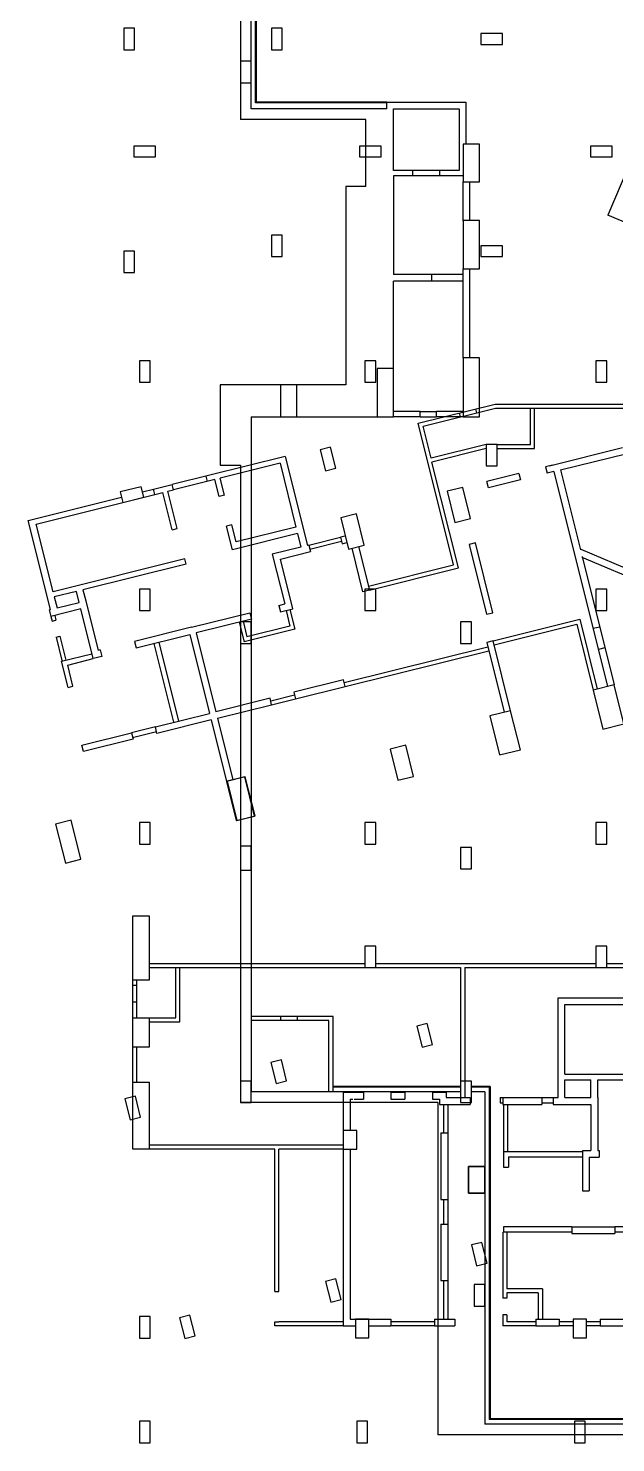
# Model space of a CAD drawing. Header units: metres. Extents: x -681087 to 1033303, y 74272 to 2630761.
# Drawn here: x -6011 to 15859, y 2304716 to 2357404 of the extents above; entities that cross this region are included whole.
import ezdxf

# ---------------------------------------------------------------- set-up
doc = ezdxf.new("R2010")
doc.units = ezdxf.units.M
for name, color, linetype in [('SKELETON_CLEAN', 7, 'Continuous'), ('SKELETON_ISOLATED', 1, 'Continuous'), ('SKELETON_ORIGINAL', 8, 'Continuous')]:
    doc.layers.add(name, color=color, linetype=linetype)

msp = doc.modelspace()

# ---------------------------------------------------------------- linework, layer by layer
at = {"layer": 'SKELETON_CLEAN'}
for p, q in [((1884, 2392638), (1884, 2354008)), ((2284, 2354408), (2284, 2393038)), ((2469, 2354643), (2469, 2390138)), ((-2059, 2357404), (-2459, 2357404)), ((-2459, 2357404), (-2459, 2356604)), ((-2059, 2356604), (-2059, 2357404)), ((3441, 2357404), (3041, 2357404)), ((3041, 2357404), (3041, 2356604)), ((3441, 2356604), (3441, 2357404)), ((11641, 2357204), (10841, 2357204)), ((10841, 2357204), (10841, 2356804)), ((10841, 2356804), (11641, 2356804)), ((11641, 2356804), (11641, 2357204)), ((-2459, 2356604), (-2059, 2356604)), ((3041, 2356604), (3441, 2356604)), ((2284, 2356178), (1884, 2356178)), ((1884, 2356178), (1884, 2355378)), ((2284, 2355378), (2284, 2356178)), ((1884, 2355378), (2284, 2355378)), ((7333, 2354658), (10283, 2354658)), ((7333, 2354408), (7333, 2354658)), ((10283, 2354658), (10283, 2353088)), ((7333, 2354408), (2284, 2354408)), ((7333, 2354643), (2469, 2354643)), ((7583, 2354408), (10033, 2354408)), ((7583, 2352108), (7583, 2354408)), ((10033, 2354408), (10033, 2352108)), ((17258, 2354443), (15562, 2350448)), ((6558, 2354008), (1884, 2354008)), ((6558, 2351508), (6558, 2354008)), ((10783, 2353088), (10183, 2353088)), ((10183, 2353088), (10183, 2351688)), ((10783, 2351688), (10783, 2353088)), ((-1277, 2353016), (-2077, 2353016)), ((-2077, 2353016), (-2077, 2352616)), ((-2077, 2352616), (-1277, 2352616)), ((-1277, 2352616), (-1277, 2353016)), ((7123, 2353016), (6323, 2353016)), ((6323, 2353016), (6323, 2352616)), ((6323, 2352616), (7123, 2352616)), ((7123, 2352616), (7123, 2353016)), ((15723, 2353016), (14923, 2353016)), ((14923, 2353016), (14923, 2352616)), ((14923, 2352616), (15723, 2352616)), ((15723, 2352616), (15723, 2353016)), ((9308, 2352108), (7583, 2352108)), ((10033, 2352108), (9308, 2352108)), ((9308, 2351908), (9308, 2352108)), ((5808, 2351508), (5808, 2344128)), ((6558, 2351508), (5808, 2351508)), ((9308, 2351908), (7583, 2351908)), ((7583, 2351908), (7583, 2348238)), ((10183, 2351908), (9308, 2351908)), ((10183, 2351688), (10783, 2351688)), ((10183, 2350228), (10183, 2351688)), ((19331, 2348848), (15562, 2350448)), ((10783, 2350248), (10183, 2350248)), ((10183, 2350248), (10183, 2348448)), ((10783, 2348448), (10783, 2350248)), ((3441, 2349704), (3041, 2349704)), ((3041, 2349704), (3041, 2348904)), ((3441, 2348904), (3441, 2349704)), ((-2059, 2349104), (-2459, 2349104)), ((-2459, 2349104), (-2459, 2348304)), ((-2059, 2348304), (-2059, 2349104)), ((3041, 2348904), (3441, 2348904)), ((11641, 2349304), (10841, 2349304)), ((10841, 2349304), (10841, 2348904)), ((10841, 2348904), (11641, 2348904)), ((11641, 2348904), (11641, 2349304)), ((10183, 2348448), (10783, 2348448)), ((10183, 2345128), (10183, 2348448)), ((-2459, 2348304), (-2059, 2348304)), ((10183, 2348238), (7583, 2348238)), ((10183, 2347988), (7583, 2347988)), ((7583, 2343128), (7583, 2347988)), ((-1477, 2345016), (-1877, 2345016)), ((-1877, 2345016), (-1877, 2344216)), ((-1477, 2344216), (-1477, 2345016)), ((6923, 2345016), (6523, 2345016)), ((6523, 2345016), (6523, 2344216)), ((6923, 2344216), (6923, 2345016)), ((7583, 2344728), (6983, 2344728)), ((6983, 2344728), (6983, 2342928)), ((7583, 2342928), (7583, 2344728)), ((10783, 2345128), (10183, 2345128)), ((10183, 2345128), (10183, 2342928)), ((10783, 2342928), (10783, 2345128)), ((15523, 2345016), (15123, 2345016)), ((15123, 2345016), (15123, 2344216)), ((15523, 2344216), (15523, 2345016)), ((-1877, 2344216), (-1477, 2344216)), ((5808, 2344128), (1134, 2344128)), ((1134, 2344128), (1134, 2341128)), ((3983, 2344128), (3383, 2344128)), ((3383, 2344128), (3383, 2342928)), ((3983, 2342928), (3983, 2344128)), ((6523, 2344216), (6923, 2344216)), ((15123, 2344216), (15523, 2344216)), ((8573, 2343128), (7583, 2343128)), ((8504, 2342691), (11366, 2343404)), ((8573, 2342928), (8573, 2343128)), ((8573, 2343128), (9193, 2343128)), ((8686, 2342582), (11385, 2343254)), ((9193, 2342928), (9193, 2343128)), ((10183, 2343128), (9193, 2343128)), ((11366, 2343404), (16803, 2343404)), ((11385, 2343254), (16847, 2343254)), ((12691, 2341904), (12691, 2343254)), ((12841, 2341754), (12841, 2343254)), ((2284, 2342928), (6983, 2342928)), ((2284, 2342928), (2284, 2317788)), ((3383, 2342928), (3983, 2342928)), ((6983, 2342928), (7583, 2342928)), ((8573, 2342928), (7583, 2342928)), ((9821, 2337412), (8504, 2342691)), ((8573, 2342928), (9193, 2342928)), ((8983, 2341391), (8686, 2342582)), ((10183, 2342928), (9193, 2342928)), ((10183, 2342928), (10783, 2342928)), ((5244, 2341795), (4856, 2341699)), ((4856, 2341699), (5050, 2340922)), ((5438, 2341019), (5244, 2341795)), ((11041, 2341904), (8983, 2341391)), ((11041, 2341750), (9019, 2341246)), ((11441, 2341904), (11041, 2341904)), ((11041, 2341904), (11041, 2341104)), ((11441, 2341104), (11441, 2341904)), ((11441, 2341904), (12691, 2341904)), ((11441, 2341754), (12841, 2341754)), ((13393, 2341106), (16116, 2341785)), ((13803, 2340951), (16286, 2341570)), ((3556, 2341457), (-655, 2340407)), ((3362, 2341202), (1130, 2340646)), ((1134, 2341128), (1884, 2341128)), ((1884, 2341128), (1884, 2317388)), ((3362, 2341202), (3954, 2338825)), ((3556, 2341457), (4383, 2338139)), ((5050, 2340922), (5438, 2341019)), ((10002, 2337303), (9019, 2341246)), ((11041, 2341104), (11441, 2341104)), ((13500, 2341133), (13243, 2341069)), ((13243, 2341069), (13303, 2340826)), ((936, 2340598), (-607, 2340213)), ((1094, 2339962), (936, 2340598)), ((1289, 2340010), (1130, 2340646)), ((12253, 2340822), (11059, 2340525)), ((11120, 2340282), (11059, 2340525)), ((12313, 2340580), (11120, 2340282)), ((12253, 2340822), (12313, 2340580)), ((13560, 2340890), (13303, 2340826)), ((13560, 2340890), (15556, 2332885)), ((13803, 2340951), (14545, 2337974)), ((-6011, 2339072), (-2538, 2339938)), ((-5720, 2338938), (-1296, 2340041)), ((-1810, 2340325), (-2586, 2340132)), ((-2586, 2340132), (-2489, 2339744)), ((-2489, 2339744), (-1713, 2339937)), ((-1713, 2339937), (-1810, 2340325)), ((-1761, 2340131), (-1344, 2340235)), ((-1344, 2340235), (-655, 2340407)), ((-1296, 2340041), (-1344, 2340235)), ((-1296, 2340041), (-1005, 2340114)), ((-659, 2338726), (-1005, 2340114)), ((-811, 2340162), (-607, 2340213)), ((-465, 2338775), (-811, 2340162)), ((-607, 2340213), (-655, 2340407)), ((1289, 2340010), (1094, 2339962)), ((10167, 2340302), (9585, 2340157)), ((9585, 2340157), (9875, 2338992)), ((10457, 2339138), (10167, 2340302)), ((-5184, 2335753), (-6011, 2339072)), ((-5091, 2336415), (-5720, 2338938)), ((1564, 2338904), (1370, 2338856)), ((1589, 2337978), (1370, 2338856)), ((1723, 2338269), (1564, 2338904)), ((6203, 2339314), (5621, 2339169)), ((5621, 2339169), (5911, 2338004)), ((6493, 2338149), (6203, 2339314)), ((9875, 2338992), (10457, 2339138)), ((-659, 2338726), (-465, 2338775)), ((4015, 2338583), (1589, 2337978)), ((3954, 2338825), (1723, 2338269)), ((4015, 2338583), (4141, 2338078)), ((4432, 2338151), (5616, 2338446)), ((5790, 2338489), (5616, 2338446)), ((5616, 2338446), (5676, 2338203)), ((4141, 2338078), (3073, 2337812)), ((3073, 2337812), (3536, 2335959)), ((3376, 2337630), (4492, 2337908)), ((4432, 2338151), (4383, 2338139)), ((4432, 2338151), (4492, 2337908)), ((5676, 2338203), (5851, 2338247)), ((5911, 2338004), (6493, 2338149)), ((6446, 2336416), (6042, 2338037)), ((6285, 2338097), (6689, 2336477)), ((10641, 2338235), (10398, 2338175)), ((10398, 2338175), (11047, 2335574)), ((11289, 2335635), (10641, 2338235)), ((14555, 2337997), (21097, 2335220)), ((-182, 2337639), (-5091, 2336415)), ((-133, 2337445), (-3975, 2336487)), ((-133, 2337445), (-182, 2337639)), ((3839, 2335777), (3376, 2337630)), ((6653, 2336622), (9821, 2337412)), ((6689, 2336477), (10002, 2337303)), ((14596, 2337708), (20925, 2335022)), ((14606, 2337731), (15799, 2332946)), ((-4218, 2336427), (-5043, 2336221)), ((-5043, 2336221), (-4941, 2335814)), ((-4116, 2336019), (-4218, 2336427)), ((-3975, 2336487), (-3874, 2336080)), ((-1477, 2336516), (-1877, 2336516)), ((-1877, 2336516), (-1877, 2335716)), ((-1477, 2335716), (-1477, 2336516)), ((6689, 2336477), (6446, 2336416)), ((6923, 2336516), (6523, 2336516)), ((6523, 2336516), (6523, 2335716)), ((6923, 2335716), (6923, 2336516)), ((15523, 2336516), (15123, 2336516)), ((15123, 2336516), (15123, 2335716)), ((15523, 2335716), (15523, 2336516)), ((-5232, 2335741), (-5184, 2335753)), ((-5232, 2335741), (-5172, 2335499)), ((-4056, 2335777), (-5172, 2335499)), ((-4941, 2335814), (-4116, 2336019)), ((-3594, 2333923), (-4056, 2335777)), ((-3874, 2336080), (-3412, 2334227)), ((-1877, 2335716), (-1477, 2335716)), ((3322, 2335905), (3536, 2335959)), ((3322, 2335905), (3383, 2335663)), ((3383, 2335663), (3839, 2335777)), ((3586, 2335714), (3731, 2335132)), ((3732, 2335750), (3913, 2335022)), ((6523, 2335716), (6923, 2335716)), ((15123, 2335716), (15523, 2335716)), ((-5172, 2335499), (-5128, 2335324)), ((-5128, 2335324), (-4983, 2335360)), ((-5026, 2335535), (-4983, 2335360)), ((62, 2335093), (2235, 2335635)), ((2296, 2335392), (244, 2334880)), ((1840, 2335278), (2021, 2334551)), ((2284, 2335288), (1884, 2335288)), ((1884, 2335288), (1884, 2334488)), ((1985, 2335315), (2130, 2334732)), ((2235, 2335635), (2296, 2335392)), ((2284, 2334488), (2284, 2335288)), ((10484, 2335288), (10084, 2335288)), ((10084, 2335288), (10084, 2334488)), ((10484, 2334488), (10484, 2335288)), ((11047, 2335574), (11289, 2335635)), ((11298, 2334586), (14520, 2335389)), ((11334, 2334440), (14410, 2335207)), ((14410, 2335207), (15022, 2332752)), ((14520, 2335389), (15168, 2332789)), ((-4978, 2334722), (-4833, 2334759)), ((-4978, 2334722), (-4761, 2333849)), ((-4833, 2334759), (-4610, 2333866)), ((62, 2335093), (-2053, 2334565)), ((-1993, 2334323), (1, 2334820)), ((1, 2334820), (733, 2331885)), ((244, 2334880), (975, 2331945)), ((3913, 2335022), (2021, 2334551)), ((3731, 2335132), (2130, 2334732)), ((-4775, 2333825), (-3640, 2334108)), ((-3334, 2334246), (-3412, 2334227)), ((-3334, 2334246), (-3274, 2334003)), ((-2053, 2334565), (-1993, 2334323)), ((1884, 2334488), (2284, 2334488)), ((5785, 2332887), (11132, 2334220)), ((10084, 2334488), (10484, 2334488)), ((11298, 2334586), (11056, 2334525)), ((11056, 2334525), (11704, 2331925)), ((11947, 2331985), (11298, 2334586)), ((-4532, 2332850), (-4775, 2333825)), ((-4545, 2333686), (-3594, 2333923)), ((-4348, 2332896), (-4545, 2333686)), ((-3274, 2334003), (-3594, 2333923)), ((5725, 2333129), (3881, 2332670)), ((5785, 2332887), (5725, 2333129)), ((-4532, 2332850), (-4348, 2332896)), ((3881, 2332670), (3942, 2332427)), ((3942, 2332427), (5785, 2332887)), ((15799, 2332946), (15022, 2332752)), ((15022, 2332752), (15385, 2331297)), ((16161, 2331490), (15799, 2332946)), ((2989, 2332447), (975, 2331945)), ((1036, 2331703), (3049, 2332205)), ((3049, 2332205), (2989, 2332447)), ((3049, 2332205), (3942, 2332427)), ((-1281, 2331383), (733, 2331885)), ((793, 2331642), (-1220, 2331140)), ((793, 2331642), (1365, 2329347)), ((1036, 2331703), (1608, 2329408)), ((11947, 2331985), (11170, 2331792)), ((11170, 2331792), (11533, 2330337)), ((12309, 2330530), (11947, 2331985)), ((15385, 2331297), (16161, 2331490)), ((-4017, 2330700), (-2173, 2331160)), ((-1281, 2331383), (-2173, 2331160)), ((-2173, 2331160), (-2113, 2330918)), ((-1220, 2331140), (-1281, 2331383)), ((-3956, 2330458), (-4017, 2330700)), ((-2113, 2330918), (-3956, 2330458)), ((8041, 2330703), (7459, 2330557)), ((7459, 2330557), (7749, 2329393)), ((8331, 2329538), (8041, 2330703)), ((11533, 2330337), (12309, 2330530)), ((2057, 2329520), (1378, 2329350)), ((2408, 2328061), (2045, 2329517)), ((2432, 2328067), (2069, 2329523)), ((7749, 2329393), (8331, 2329538)), ((1378, 2329350), (1740, 2327895)), ((-4413, 2327907), (-4995, 2327762)), ((-4050, 2326451), (-4413, 2327907)), ((-1477, 2327816), (-1877, 2327816)), ((-1877, 2327816), (-1877, 2327016)), ((-1477, 2327016), (-1477, 2327816)), ((1728, 2327892), (2408, 2328061)), ((1753, 2327898), (2432, 2328067)), ((6923, 2327816), (6523, 2327816)), ((6523, 2327816), (6523, 2327016)), ((6923, 2327016), (6923, 2327816)), ((15523, 2327816), (15123, 2327816)), ((15123, 2327816), (15123, 2327016)), ((15523, 2327016), (15523, 2327816)), ((-4995, 2327762), (-4632, 2326306)), ((-1877, 2327016), (-1477, 2327016)), ((2284, 2326938), (1884, 2326938)), ((1884, 2326938), (1884, 2326038)), ((2284, 2326038), (2284, 2326938)), ((6523, 2327016), (6923, 2327016)), ((10484, 2326888), (10084, 2326888)), ((10084, 2326888), (10084, 2326088)), ((10484, 2326088), (10484, 2326888)), ((15123, 2327016), (15523, 2327016)), ((-4632, 2326306), (-4050, 2326451)), ((1884, 2326038), (2284, 2326038)), ((10084, 2326088), (10484, 2326088)), ((-2117, 2321944), (-2117, 2324344)), ((-2117, 2324344), (-1517, 2324344)), ((-1517, 2324344), (-1517, 2321944)), ((6923, 2323216), (6523, 2323216)), ((6523, 2323216), (6523, 2322416)), ((6923, 2322416), (6923, 2323216)), ((15523, 2323216), (15123, 2323216)), ((15123, 2323216), (15123, 2322416)), ((15523, 2322416), (15523, 2323216)), ((-1517, 2322416), (6523, 2322416)), ((-517, 2320549), (-517, 2322416)), ((-367, 2320399), (-367, 2322416)), ((6523, 2322416), (6923, 2322416)), ((6923, 2322416), (10086, 2322416)), ((10236, 2322416), (15123, 2322416)), ((10236, 2322416), (10236, 2317571)), ((15123, 2322416), (15523, 2322416)), ((15519, 2322416), (17273, 2322416)), ((-2117, 2320549), (-2117, 2321944)), ((-1517, 2321944), (-2117, 2321944)), ((13718, 2321289), (18528, 2321289)), ((13718, 2317569), (13718, 2321289)), ((13968, 2321039), (18528, 2321039)), ((13968, 2318439), (13968, 2321039)), ((-2117, 2319449), (-2117, 2320549)), ((-2117, 2320549), (-1517, 2320549)), ((-1517, 2320549), (-517, 2320549)), ((-1517, 2320549), (-1517, 2319449)), ((5334, 2320588), (2284, 2320588)), ((5184, 2320438), (2284, 2320438)), ((5184, 2317788), (5184, 2320438)), ((5334, 2317788), (5334, 2320588)), ((-1517, 2320399), (-367, 2320399)), ((8844, 2320329), (8456, 2320232)), ((8456, 2320232), (8650, 2319456)), ((9038, 2319553), (8844, 2320329)), ((-2117, 2318149), (-2117, 2319449)), ((-1517, 2319449), (-2117, 2319449)), ((8650, 2319456), (9038, 2319553)), ((3411, 2318974), (3023, 2318877)), ((3023, 2318877), (3216, 2318101)), ((3604, 2318198), (3411, 2318974)), ((13968, 2318439), (19028, 2318439)), ((-2117, 2315649), (-2117, 2318149)), ((-2117, 2318149), (-1517, 2318149)), ((-1517, 2318149), (-1517, 2315649)), ((2284, 2318188), (1884, 2318188)), ((1884, 2318188), (1884, 2317388)), ((2284, 2317388), (2284, 2318188)), ((10084, 2317788), (2284, 2317788)), ((3216, 2318101), (3604, 2318198)), ((10484, 2318188), (10084, 2318188)), ((10484, 2317388), (10484, 2318188)), ((11168, 2317973), (10484, 2317973)), ((11168, 2317973), (11168, 2305593)), ((13968, 2317569), (13968, 2318239)), ((13968, 2318239), (14938, 2318239)), ((14938, 2317569), (14938, 2318239)), ((15188, 2317569), (15188, 2318239)), ((15188, 2318239), (19028, 2318239)), ((-2023, 2317619), (-2411, 2317522)), ((-2411, 2317522), (-2217, 2316746)), ((-1829, 2316843), (-2023, 2317619)), ((1884, 2317388), (2284, 2317388)), ((9233, 2317388), (1884, 2317388)), ((5718, 2317769), (6078, 2317769)), ((5718, 2317769), (5718, 2309074)), ((5968, 2317519), (6078, 2317519)), ((5968, 2317519), (5968, 2316349)), ((6018, 2317769), (6468, 2317769)), ((6118, 2317519), (6468, 2317519)), ((6468, 2317769), (6468, 2317519)), ((7488, 2317769), (7488, 2317519)), ((7488, 2317769), (8013, 2317769)), ((7488, 2317519), (8013, 2317519)), ((8013, 2317769), (8013, 2317519)), ((9033, 2317769), (9033, 2317519)), ((9033, 2317769), (9548, 2317769)), ((9033, 2317519), (9298, 2317519)), ((9233, 2317388), (9233, 2305008)), ((9298, 2317519), (9298, 2317319)), ((9298, 2317319), (10438, 2317319)), ((9548, 2317769), (9548, 2317569)), ((9548, 2317569), (10438, 2317569)), ((9603, 2317319), (9603, 2316254)), ((10084, 2317388), (10484, 2317388)), ((10438, 2317569), (10438, 2317319)), ((11558, 2317569), (11658, 2317569)), ((11558, 2317569), (11558, 2317379)), ((11558, 2317379), (11658, 2317379)), ((11658, 2317569), (11658, 2317319)), ((11658, 2317569), (13108, 2317569)), ((11658, 2317319), (13108, 2317319)), ((11678, 2317314), (11678, 2315559)), ((13108, 2317569), (13108, 2317319)), ((13108, 2317569), (13528, 2317569)), ((13528, 2317569), (13528, 2317319)), ((13528, 2317569), (13718, 2317569)), ((13528, 2317319), (14938, 2317319)), ((13968, 2317569), (14938, 2317569)), ((14938, 2317319), (14938, 2315604)), ((15188, 2317569), (15188, 2315604)), ((-2217, 2316746), (-1829, 2316843)), ((6218, 2316349), (5718, 2316349)), ((5718, 2316349), (5718, 2315649)), ((6218, 2315649), (6218, 2316349)), ((9353, 2316254), (9353, 2313774)), ((9353, 2316254), (9603, 2316254)), ((9603, 2316254), (9603, 2313774)), ((10983, 2315948), (10983, 2305408)), ((-1517, 2315649), (-2117, 2315649)), ((3168, 2315649), (-1517, 2315649)), ((3168, 2310344), (3168, 2315649)), ((5718, 2315649), (3318, 2315649)), ((3318, 2310344), (3318, 2315649)), ((5718, 2315649), (6218, 2315649)), ((5968, 2315649), (5968, 2309324)), ((11678, 2315559), (14623, 2315559)), ((11678, 2315559), (11678, 2314974)), ((11868, 2315369), (11868, 2314974)), ((11868, 2315369), (14623, 2315369)), ((14623, 2315604), (14623, 2314104)), ((14623, 2315604), (14938, 2315604)), ((14873, 2315354), (14873, 2314104)), ((14873, 2315354), (15238, 2315354)), ((15188, 2315604), (15238, 2315604)), ((15238, 2315604), (15238, 2315354)), ((10983, 2315008), (10383, 2315008)), ((10383, 2315008), (10383, 2314008)), ((10983, 2314008), (10983, 2315008)), ((11678, 2314974), (11868, 2314974)), ((14623, 2314104), (14873, 2314104)), ((9353, 2313774), (9603, 2313774)), ((9603, 2313774), (9603, 2312854)), ((10383, 2314008), (10983, 2314008)), ((9353, 2312854), (9603, 2312854)), ((9353, 2312854), (9353, 2310754)), ((9603, 2312854), (9603, 2310754)), ((11658, 2312564), (11658, 2310104)), ((14228, 2312754), (11678, 2312754)), ((11678, 2312754), (11678, 2312564)), ((14228, 2312564), (11678, 2312564)), ((11808, 2312564), (11808, 2310444)), ((14228, 2312754), (15828, 2312754)), ((14228, 2312754), (14228, 2312504)), ((14228, 2312504), (15828, 2312504)), ((15828, 2312754), (15828, 2312504)), ((16848, 2312754), (15828, 2312754)), ((17038, 2312564), (15828, 2312564)), ((10877, 2312178), (10488, 2312082)), ((10488, 2312082), (10682, 2311305)), ((11070, 2311402), (10877, 2312178)), ((10682, 2311305), (11070, 2311402)), ((5443, 2310824), (5055, 2310727)), ((5055, 2310727), (5248, 2309951)), ((5636, 2310047), (5443, 2310824)), ((9353, 2310754), (9603, 2310754)), ((9603, 2310754), (9603, 2309324)), ((10984, 2310608), (10584, 2310608)), ((10584, 2310608), (10584, 2309808)), ((10984, 2309808), (10984, 2310608)), ((13128, 2310444), (11808, 2310444)), ((13128, 2310444), (13128, 2309324)), ((3168, 2310344), (3318, 2310344)), ((5248, 2309951), (5636, 2310047)), ((11808, 2310104), (11658, 2310104)), ((12978, 2310294), (11808, 2310294)), ((11808, 2310294), (11808, 2310104)), ((12978, 2310294), (12978, 2309324)), ((-1477, 2309416), (-1877, 2309416)), ((-1877, 2309416), (-1877, 2308616)), ((-1477, 2308616), (-1477, 2309416)), ((9, 2309469), (-379, 2309372)), ((-379, 2309372), (-185, 2308596)), ((203, 2308693), (9, 2309469)), ((10584, 2309808), (10984, 2309808)), ((11808, 2309484), (11658, 2309484)), ((11658, 2309484), (11658, 2309074)), ((11808, 2309484), (11808, 2309224)), ((3168, 2309074), (3168, 2309224)), ((3168, 2309224), (3318, 2309224)), ((5718, 2309074), (3168, 2309074)), ((5718, 2309224), (3318, 2309224)), ((5718, 2309074), (6173, 2309074)), ((5968, 2309324), (7488, 2309324)), ((6673, 2309324), (6173, 2309324)), ((6173, 2309324), (6173, 2308624)), ((6673, 2308624), (6673, 2309324)), ((6673, 2309074), (7488, 2309074)), ((7488, 2309324), (7488, 2309074)), ((9108, 2309074), (7488, 2309074)), ((9108, 2309324), (9108, 2309074)), ((9108, 2309324), (9868, 2309324)), ((9108, 2309074), (9868, 2309074)), ((9868, 2309324), (9868, 2309074)), ((12888, 2309074), (11658, 2309074)), ((12888, 2309224), (11808, 2309224)), ((12888, 2309324), (12888, 2309074)), ((12888, 2309324), (13758, 2309324)), ((12888, 2309074), (13758, 2309074)), ((13758, 2309324), (13758, 2309074)), ((14273, 2309074), (13758, 2309074)), ((14773, 2309324), (14273, 2309324)), ((14273, 2309324), (14273, 2308624)), ((14773, 2308624), (14773, 2309324)), ((15278, 2309074), (14773, 2309074)), ((15278, 2309324), (15278, 2309074)), ((15278, 2309324), (16428, 2309324)), ((15278, 2309074), (16428, 2309074)), ((-1877, 2308616), (-1477, 2308616)), ((-185, 2308596), (203, 2308693)), ((6173, 2308624), (6673, 2308624)), ((14273, 2308624), (14773, 2308624)), ((-1477, 2305516), (-1877, 2305516)), ((-1877, 2305516), (-1877, 2304716)), ((-1477, 2304716), (-1477, 2305516)), ((6623, 2305516), (6223, 2305516)), ((6223, 2305516), (6223, 2304716)), ((6623, 2304716), (6623, 2305516)), ((18784, 2305408), (10983, 2305408)), ((18784, 2305593), (11168, 2305593)), ((14723, 2305516), (14323, 2305516)), ((14323, 2305516), (14323, 2304716)), ((14723, 2304716), (14723, 2305516)), ((-1877, 2304716), (-1477, 2304716)), ((6223, 2304716), (6623, 2304716)), ((14323, 2304716), (14723, 2304716))]:
    msp.add_line(p, q, dxfattribs=at)
at = {"layer": 'SKELETON_ISOLATED'}
for p, q in [((8308, 2351908), (8308, 2352108)), ((10433, 2350248), (10433, 2351688)), ((10433, 2345128), (10433, 2348448)), ((9013, 2347988), (9013, 2348238)), ((10085, 2342930), (10049, 2343076)), ((10687, 2343080), (10651, 2343226)), ((655, 2340527), (606, 2340722)), ((4468, 2338005), (5652, 2338300)), ((15262, 2335100), (15020, 2335040)), ((-1338, 2334486), (-606, 2331551)), ((-1154, 2334532), (-422, 2331597)), ((5749, 2333032), (11096, 2334365)), ((15456, 2334324), (15213, 2334263)), ((3013, 2332350), (3906, 2332573)), ((-1235, 2331198), (-2127, 2330976)), ((-1517, 2322566), (6523, 2322566)), ((6923, 2322566), (15123, 2322566)), ((15523, 2322566), (23123, 2322566)), ((-2117, 2321755), (-1967, 2321755)), ((-1967, 2320549), (-1967, 2321944)), ((-2117, 2321135), (-1967, 2321135)), ((3384, 2320588), (3384, 2320438)), ((4004, 2320588), (4004, 2320438)), ((10085, 2320302), (10085, 2317479)), ((-1967, 2318149), (-1967, 2319449)), ((10084, 2317973), (5334, 2317973)), ((10983, 2317788), (10484, 2317788)), ((9453, 2317319), (9453, 2316254)), ((11828, 2317314), (11828, 2315559)), ((13108, 2317379), (13528, 2317379)), ((5718, 2315799), (-1517, 2315799)), ((9453, 2313774), (9453, 2312854)), ((9453, 2310754), (9453, 2309324)), ((9108, 2309224), (7488, 2309224)), ((14273, 2309224), (13758, 2309224)), ((15278, 2309224), (14773, 2309224))]:
    msp.add_line(p, q, dxfattribs=at)
at = {"layer": 'SKELETON_ORIGINAL'}
for p, q in [((1884, 2392638), (1884, 2354008)), ((2284, 2354408), (2284, 2393038)), ((2454, 2354628), (2454, 2390138)), ((2484, 2354658), (2484, 2390138)), ((-2059, 2357404), (-2459, 2357404)), ((-2459, 2357404), (-2459, 2356604)), ((-2059, 2356604), (-2059, 2357404)), ((3441, 2357404), (3041, 2357404)), ((3041, 2357404), (3041, 2356604)), ((3441, 2356604), (3441, 2357404)), ((11641, 2357204), (10841, 2357204)), ((10841, 2357204), (10841, 2356804)), ((10841, 2356804), (11641, 2356804)), ((11641, 2356804), (11641, 2357204)), ((-2459, 2356604), (-2059, 2356604)), ((3041, 2356604), (3441, 2356604)), ((2284, 2356178), (1884, 2356178)), ((1884, 2356178), (1884, 2355378)), ((2284, 2355378), (2284, 2356178)), ((1884, 2355378), (2284, 2355378)), ((7333, 2354658), (2484, 2354658)), ((7333, 2354658), (10283, 2354658)), ((7333, 2354408), (7333, 2354658)), ((10283, 2354658), (10283, 2353088)), ((7333, 2354408), (2284, 2354408)), ((7333, 2354628), (2454, 2354628)), ((7583, 2354408), (10033, 2354408)), ((7583, 2352108), (7583, 2354408)), ((10033, 2354408), (10033, 2352108)), ((17258, 2354443), (15562, 2350448)), ((6558, 2354008), (1884, 2354008)), ((6558, 2351508), (6558, 2354008)), ((10783, 2353088), (10183, 2353088)), ((10183, 2353088), (10183, 2351688)), ((10783, 2353088), (10183, 2353088)), ((10183, 2353088), (10183, 2351688)), ((10783, 2351688), (10783, 2353088)), ((10783, 2351688), (10783, 2353088)), ((-1277, 2353016), (-2077, 2353016)), ((-2077, 2353016), (-2077, 2352616)), ((-2077, 2352616), (-1277, 2352616)), ((-1277, 2352616), (-1277, 2353016)), ((7123, 2353016), (6323, 2353016)), ((6323, 2353016), (6323, 2352616)), ((6323, 2352616), (7123, 2352616)), ((7123, 2352616), (7123, 2353016)), ((15723, 2353016), (14923, 2353016)), ((14923, 2353016), (14923, 2352616)), ((14923, 2352616), (15723, 2352616)), ((15723, 2352616), (15723, 2353016)), ((9308, 2352108), (7583, 2352108)), ((8308, 2351908), (8308, 2352108)), ((10033, 2352108), (9308, 2352108)), ((9308, 2351908), (9308, 2352108)), ((5808, 2351508), (5808, 2344128)), ((6558, 2351508), (5808, 2351508)), ((9308, 2351908), (7583, 2351908)), ((7583, 2351908), (7583, 2348238)), ((10183, 2351908), (9308, 2351908)), ((10183, 2351688), (10783, 2351688)), ((10183, 2351688), (10783, 2351688)), ((10183, 2350228), (10183, 2351688)), ((10433, 2350248), (10433, 2351688)), ((19331, 2348848), (15562, 2350448)), ((10783, 2350248), (10183, 2350248)), ((10183, 2350248), (10183, 2348448)), ((10783, 2350248), (10183, 2350248)), ((10183, 2350248), (10183, 2348448)), ((10783, 2348448), (10783, 2350248)), ((10783, 2348448), (10783, 2350248)), ((3441, 2349704), (3041, 2349704)), ((3041, 2349704), (3041, 2348904)), ((3441, 2348904), (3441, 2349704)), ((-2059, 2349104), (-2459, 2349104)), ((-2459, 2349104), (-2459, 2348304)), ((-2059, 2348304), (-2059, 2349104)), ((3041, 2348904), (3441, 2348904)), ((11641, 2349304), (10841, 2349304)), ((10841, 2349304), (10841, 2348904)), ((10841, 2348904), (11641, 2348904)), ((11641, 2348904), (11641, 2349304)), ((10183, 2348448), (10783, 2348448)), ((10183, 2348448), (10783, 2348448)), ((10183, 2345128), (10183, 2348448)), ((10433, 2345128), (10433, 2348448)), ((-2459, 2348304), (-2059, 2348304)), ((10183, 2348238), (7583, 2348238)), ((10183, 2347988), (7583, 2347988)), ((7583, 2343128), (7583, 2347988)), ((9013, 2347988), (9013, 2348238)), ((-1477, 2345016), (-1877, 2345016)), ((-1877, 2345016), (-1877, 2344216)), ((-1477, 2344216), (-1477, 2345016)), ((6923, 2345016), (6523, 2345016)), ((6523, 2345016), (6523, 2344216)), ((6923, 2344216), (6923, 2345016)), ((7583, 2344728), (6983, 2344728)), ((6983, 2344728), (6983, 2342928)), ((7583, 2344728), (6983, 2344728)), ((6983, 2344728), (6983, 2342928)), ((7583, 2342928), (7583, 2344728)), ((7583, 2342928), (7583, 2344728)), ((10783, 2345128), (10183, 2345128)), ((10183, 2345128), (10183, 2342928)), ((10783, 2345128), (10183, 2345128)), ((10183, 2345128), (10183, 2342928)), ((10783, 2342928), (10783, 2345128)), ((10783, 2342928), (10783, 2345128)), ((15523, 2345016), (15123, 2345016)), ((15123, 2345016), (15123, 2344216)), ((15523, 2344216), (15523, 2345016)), ((-1877, 2344216), (-1477, 2344216)), ((5808, 2344128), (1134, 2344128)), ((1134, 2344128), (1134, 2341128)), ((3983, 2344128), (3383, 2344128)), ((3383, 2344128), (3383, 2342928)), ((3983, 2344128), (3383, 2344128)), ((3383, 2344128), (3383, 2342928)), ((3983, 2342928), (3983, 2344128)), ((3983, 2342928), (3983, 2344128)), ((6523, 2344216), (6923, 2344216)), ((15123, 2344216), (15523, 2344216)), ((8573, 2343128), (7583, 2343128)), ((8504, 2342691), (11366, 2343404)), ((8573, 2342928), (8573, 2343128)), ((8573, 2343128), (9193, 2343128)), ((8686, 2342582), (11385, 2343254)), ((9193, 2342928), (9193, 2343128)), ((10183, 2343128), (9193, 2343128)), ((10085, 2342930), (10049, 2343076)), ((10687, 2343080), (10651, 2343226)), ((11366, 2343404), (16803, 2343404)), ((11385, 2343254), (16847, 2343254)), ((12691, 2341904), (12691, 2343254)), ((12841, 2341754), (12841, 2343254)), ((2284, 2342928), (6983, 2342928)), ((2284, 2342928), (2284, 2317788)), ((3383, 2342928), (3983, 2342928)), ((3383, 2342928), (3983, 2342928)), ((6983, 2342928), (7583, 2342928)), ((6983, 2342928), (7583, 2342928)), ((8573, 2342928), (7583, 2342928)), ((9821, 2337412), (8504, 2342691)), ((8573, 2342928), (9193, 2342928)), ((8983, 2341391), (8686, 2342582)), ((10183, 2342928), (9193, 2342928)), ((10183, 2342928), (10783, 2342928)), ((10183, 2342928), (10783, 2342928)), ((5244, 2341795), (4856, 2341699)), ((4856, 2341699), (5050, 2340922)), ((5438, 2341019), (5244, 2341795)), ((11041, 2341904), (8983, 2341391)), ((11041, 2341750), (9019, 2341246)), ((11441, 2341904), (11041, 2341904)), ((11041, 2341904), (11041, 2341104)), ((11441, 2341104), (11441, 2341904)), ((11441, 2341904), (12691, 2341904)), ((11441, 2341754), (12841, 2341754)), ((13393, 2341106), (16116, 2341785)), ((13803, 2340951), (16286, 2341570)), ((3556, 2341457), (-655, 2340407)), ((3362, 2341202), (1130, 2340646)), ((1134, 2341128), (1884, 2341128)), ((1884, 2341128), (1884, 2317388)), ((3362, 2341202), (3954, 2338825)), ((3556, 2341457), (4383, 2338139)), ((5050, 2340922), (5438, 2341019)), ((10002, 2337303), (9019, 2341246)), ((11041, 2341104), (11441, 2341104)), ((13500, 2341133), (13243, 2341069)), ((13243, 2341069), (13303, 2340826)), ((936, 2340598), (-607, 2340213)), ((655, 2340527), (606, 2340722)), ((1094, 2339962), (936, 2340598)), ((1289, 2340010), (1130, 2340646)), ((12253, 2340822), (11059, 2340525)), ((11120, 2340282), (11059, 2340525)), ((12313, 2340580), (11120, 2340282)), ((12253, 2340822), (12313, 2340580)), ((13560, 2340890), (13303, 2340826)), ((13560, 2340890), (15556, 2332885)), ((13803, 2340951), (14545, 2337974)), ((-6011, 2339072), (-2538, 2339938)), ((-5720, 2338938), (-1296, 2340041)), ((-1810, 2340325), (-2586, 2340132)), ((-2586, 2340132), (-2489, 2339744)), ((-2489, 2339744), (-1713, 2339937)), ((-1713, 2339937), (-1810, 2340325)), ((-1761, 2340131), (-1344, 2340235)), ((-1344, 2340235), (-655, 2340407)), ((-1296, 2340041), (-1344, 2340235)), ((-1296, 2340041), (-1005, 2340114)), ((-659, 2338726), (-1005, 2340114)), ((-811, 2340162), (-607, 2340213)), ((-465, 2338775), (-811, 2340162)), ((-607, 2340213), (-655, 2340407)), ((1289, 2340010), (1094, 2339962)), ((10167, 2340302), (9585, 2340157)), ((10167, 2340302), (9585, 2340157)), ((9585, 2340157), (9875, 2338992)), ((9585, 2340157), (9875, 2338992)), ((10457, 2339138), (10167, 2340302)), ((10457, 2339138), (10167, 2340302)), ((-5184, 2335753), (-6011, 2339072)), ((-5091, 2336415), (-5720, 2338938)), ((1564, 2338904), (1370, 2338856)), ((1589, 2337978), (1370, 2338856)), ((1723, 2338269), (1564, 2338904)), ((6203, 2339314), (5621, 2339169)), ((6203, 2339314), (5621, 2339169)), ((5621, 2339169), (5911, 2338004)), ((5621, 2339169), (5911, 2338004)), ((6493, 2338149), (6203, 2339314)), ((6493, 2338149), (6203, 2339314)), ((9875, 2338992), (10457, 2339138)), ((9875, 2338992), (10457, 2339138)), ((-659, 2338726), (-465, 2338775)), ((4015, 2338583), (1589, 2337978)), ((3954, 2338825), (1723, 2338269)), ((4015, 2338583), (4141, 2338078)), ((4432, 2338151), (5616, 2338446)), ((5790, 2338489), (5616, 2338446)), ((5616, 2338446), (5676, 2338203)), ((4141, 2338078), (3073, 2337812)), ((3073, 2337812), (3536, 2335959)), ((3376, 2337630), (4492, 2337908)), ((4432, 2338151), (4383, 2338139)), ((4432, 2338151), (4492, 2337908)), ((4468, 2338005), (5652, 2338300)), ((5676, 2338203), (5851, 2338247)), ((5911, 2338004), (6493, 2338149)), ((5911, 2338004), (6493, 2338149)), ((6446, 2336416), (6042, 2338037)), ((6285, 2338097), (6689, 2336477)), ((10641, 2338235), (10398, 2338175)), ((10398, 2338175), (11047, 2335574)), ((11289, 2335635), (10641, 2338235)), ((14555, 2337997), (21097, 2335220)), ((-182, 2337639), (-5091, 2336415)), ((-133, 2337445), (-3975, 2336487)), ((-133, 2337445), (-182, 2337639)), ((3839, 2335777), (3376, 2337630)), ((6653, 2336622), (9821, 2337412)), ((6689, 2336477), (10002, 2337303)), ((14596, 2337708), (20925, 2335022)), ((14606, 2337731), (15799, 2332946)), ((-4218, 2336427), (-5043, 2336221)), ((-5043, 2336221), (-4941, 2335814)), ((-4116, 2336019), (-4218, 2336427)), ((-3975, 2336487), (-3874, 2336080)), ((-1477, 2336516), (-1877, 2336516)), ((-1877, 2336516), (-1877, 2335716)), ((-1477, 2335716), (-1477, 2336516)), ((6689, 2336477), (6446, 2336416)), ((6923, 2336516), (6523, 2336516)), ((6523, 2336516), (6523, 2335716)), ((6923, 2335716), (6923, 2336516)), ((15523, 2336516), (15123, 2336516)), ((15123, 2336516), (15123, 2335716)), ((15523, 2335716), (15523, 2336516)), ((-5232, 2335741), (-5184, 2335753)), ((-5232, 2335741), (-5172, 2335499)), ((-4056, 2335777), (-5172, 2335499)), ((-4941, 2335814), (-4116, 2336019)), ((-3594, 2333923), (-4056, 2335777)), ((-3874, 2336080), (-3412, 2334227)), ((-1877, 2335716), (-1477, 2335716)), ((3322, 2335905), (3536, 2335959)), ((3322, 2335905), (3383, 2335663)), ((3383, 2335663), (3839, 2335777)), ((3586, 2335714), (3731, 2335132)), ((3732, 2335750), (3913, 2335022)), ((6523, 2335716), (6923, 2335716)), ((15123, 2335716), (15523, 2335716)), ((-5172, 2335499), (-5128, 2335324)), ((-5128, 2335324), (-4983, 2335360)), ((-5026, 2335535), (-4983, 2335360)), ((62, 2335093), (2235, 2335635)), ((2296, 2335392), (244, 2334880)), ((1840, 2335278), (2021, 2334551)), ((2284, 2335288), (1884, 2335288)), ((1884, 2335288), (1884, 2334488)), ((1985, 2335315), (2130, 2334732)), ((2235, 2335635), (2296, 2335392)), ((2284, 2334488), (2284, 2335288)), ((10484, 2335288), (10084, 2335288)), ((10084, 2335288), (10084, 2334488)), ((10484, 2334488), (10484, 2335288)), ((11047, 2335574), (11289, 2335635)), ((11298, 2334586), (14520, 2335389)), ((11334, 2334440), (14410, 2335207)), ((14410, 2335207), (15022, 2332752)), ((14520, 2335389), (15168, 2332789)), ((-4978, 2334722), (-4833, 2334759)), ((-4978, 2334722), (-4761, 2333849)), ((-4833, 2334759), (-4610, 2333866)), ((62, 2335093), (-2053, 2334565)), ((-1993, 2334323), (1, 2334820)), ((1, 2334820), (733, 2331885)), ((244, 2334880), (975, 2331945)), ((3913, 2335022), (2021, 2334551)), ((3731, 2335132), (2130, 2334732)), ((15262, 2335100), (15020, 2335040)), ((-4775, 2333825), (-3640, 2334108)), ((-3334, 2334246), (-3412, 2334227)), ((-3334, 2334246), (-3274, 2334003)), ((-2053, 2334565), (-1993, 2334323)), ((-1338, 2334486), (-606, 2331551)), ((-1154, 2334532), (-422, 2331597)), ((1884, 2334488), (2284, 2334488)), ((5749, 2333032), (11096, 2334365)), ((5785, 2332887), (11132, 2334220)), ((10084, 2334488), (10484, 2334488)), ((11298, 2334586), (11056, 2334525)), ((11056, 2334525), (11704, 2331925)), ((11947, 2331985), (11298, 2334586)), ((15456, 2334324), (15213, 2334263)), ((-4532, 2332850), (-4775, 2333825)), ((-4545, 2333686), (-3594, 2333923)), ((-4348, 2332896), (-4545, 2333686)), ((-3274, 2334003), (-3594, 2333923)), ((5725, 2333129), (3881, 2332670)), ((5785, 2332887), (5725, 2333129)), ((-4532, 2332850), (-4348, 2332896)), ((3013, 2332350), (3906, 2332573)), ((3881, 2332670), (3942, 2332427)), ((3942, 2332427), (5785, 2332887)), ((15799, 2332946), (15022, 2332752)), ((15799, 2332946), (15022, 2332752)), ((15022, 2332752), (15385, 2331297)), ((15022, 2332752), (15385, 2331297)), ((16161, 2331490), (15799, 2332946)), ((16161, 2331490), (15799, 2332946)), ((2989, 2332447), (975, 2331945)), ((1036, 2331703), (3049, 2332205)), ((3049, 2332205), (2989, 2332447)), ((3049, 2332205), (3942, 2332427)), ((-1281, 2331383), (733, 2331885)), ((793, 2331642), (-1220, 2331140)), ((793, 2331642), (1365, 2329347)), ((1036, 2331703), (1608, 2329408)), ((11947, 2331985), (11170, 2331792)), ((11947, 2331985), (11170, 2331792)), ((11170, 2331792), (11533, 2330337)), ((11170, 2331792), (11533, 2330337)), ((12309, 2330530), (11947, 2331985)), ((12309, 2330530), (11947, 2331985)), ((15385, 2331297), (16161, 2331490)), ((15385, 2331297), (16161, 2331490)), ((-4017, 2330700), (-2173, 2331160)), ((-1281, 2331383), (-2173, 2331160)), ((-2173, 2331160), (-2113, 2330918)), ((-1235, 2331198), (-2127, 2330976)), ((-1220, 2331140), (-1281, 2331383)), ((-3956, 2330458), (-4017, 2330700)), ((-2113, 2330918), (-3956, 2330458)), ((8041, 2330703), (7459, 2330557)), ((8041, 2330703), (7459, 2330557)), ((7459, 2330557), (7749, 2329393)), ((7459, 2330557), (7749, 2329393)), ((8331, 2329538), (8041, 2330703)), ((8331, 2329538), (8041, 2330703)), ((11533, 2330337), (12309, 2330530)), ((11533, 2330337), (12309, 2330530)), ((2045, 2329517), (1365, 2329347)), ((2069, 2329523), (1390, 2329353)), ((2408, 2328061), (2045, 2329517)), ((2432, 2328067), (2069, 2329523)), ((7749, 2329393), (8331, 2329538)), ((7749, 2329393), (8331, 2329538)), ((1365, 2329347), (1728, 2327892)), ((1390, 2329353), (1753, 2327898)), ((-4413, 2327907), (-4995, 2327762)), ((-4413, 2327907), (-4995, 2327762)), ((-4050, 2326451), (-4413, 2327907)), ((-4050, 2326451), (-4413, 2327907)), ((-1477, 2327816), (-1877, 2327816)), ((-1877, 2327816), (-1877, 2327016)), ((-1477, 2327016), (-1477, 2327816)), ((1728, 2327892), (2408, 2328061)), ((1753, 2327898), (2432, 2328067)), ((6923, 2327816), (6523, 2327816)), ((6523, 2327816), (6523, 2327016)), ((6923, 2327016), (6923, 2327816)), ((15523, 2327816), (15123, 2327816)), ((15123, 2327816), (15123, 2327016)), ((15523, 2327016), (15523, 2327816)), ((-4995, 2327762), (-4632, 2326306)), ((-4995, 2327762), (-4632, 2326306)), ((-1877, 2327016), (-1477, 2327016)), ((2284, 2326938), (1884, 2326938)), ((1884, 2326938), (1884, 2326038)), ((2284, 2326038), (2284, 2326938)), ((6523, 2327016), (6923, 2327016)), ((10484, 2326888), (10084, 2326888)), ((10084, 2326888), (10084, 2326088)), ((10484, 2326088), (10484, 2326888)), ((15123, 2327016), (15523, 2327016)), ((-4632, 2326306), (-4050, 2326451)), ((-4632, 2326306), (-4050, 2326451)), ((1884, 2326038), (2284, 2326038)), ((10084, 2326088), (10484, 2326088)), ((-2117, 2321944), (-2117, 2324344)), ((-2117, 2324344), (-1517, 2324344)), ((-1517, 2324344), (-1517, 2321944)), ((6923, 2323216), (6523, 2323216)), ((6523, 2323216), (6523, 2322416)), ((6923, 2322416), (6923, 2323216)), ((15523, 2323216), (15123, 2323216)), ((15123, 2323216), (15123, 2322416)), ((15523, 2322416), (15523, 2323216)), ((-1517, 2322566), (6523, 2322566)), ((6923, 2322566), (15123, 2322566)), ((15523, 2322566), (23123, 2322566)), ((-1517, 2322416), (6523, 2322416)), ((-517, 2320549), (-517, 2322416)), ((-367, 2320399), (-367, 2322416)), ((6523, 2322416), (6923, 2322416)), ((6923, 2322416), (10086, 2322416)), ((10086, 2322416), (10086, 2317571)), ((10236, 2322416), (15123, 2322416)), ((10236, 2322416), (10236, 2317571)), ((15123, 2322416), (15523, 2322416)), ((15519, 2322416), (17273, 2322416)), ((-2117, 2320549), (-2117, 2321944)), ((-1517, 2321944), (-2117, 2321944)), ((-2117, 2321755), (-1967, 2321755)), ((-1967, 2320549), (-1967, 2321944)), ((-2117, 2321135), (-1967, 2321135)), ((13718, 2321289), (18528, 2321289)), ((13718, 2317569), (13718, 2321289)), ((13968, 2321039), (18528, 2321039)), ((13968, 2318439), (13968, 2321039)), ((-2117, 2319449), (-2117, 2320549)), ((-2117, 2320549), (-1517, 2320549)), ((-1517, 2320549), (-517, 2320549)), ((-1517, 2320549), (-1517, 2319449)), ((5334, 2320588), (2284, 2320588)), ((5184, 2320438), (2284, 2320438)), ((3384, 2320588), (3384, 2320438)), ((4004, 2320588), (4004, 2320438)), ((5184, 2317788), (5184, 2320438)), ((5334, 2317788), (5334, 2320588)), ((-1517, 2320399), (-367, 2320399)), ((8844, 2320329), (8456, 2320232)), ((8456, 2320232), (8650, 2319456)), ((9038, 2319553), (8844, 2320329)), ((-2117, 2318149), (-2117, 2319449)), ((-1517, 2319449), (-2117, 2319449)), ((-1967, 2318149), (-1967, 2319449)), ((8650, 2319456), (9038, 2319553)), ((3411, 2318974), (3023, 2318877)), ((3023, 2318877), (3216, 2318101)), ((3604, 2318198), (3411, 2318974)), ((13968, 2318439), (19028, 2318439)), ((-2117, 2315649), (-2117, 2318149)), ((-2117, 2318149), (-1517, 2318149)), ((-1517, 2318149), (-1517, 2315649)), ((2284, 2318188), (1884, 2318188)), ((1884, 2318188), (1884, 2317388)), ((2284, 2317388), (2284, 2318188)), ((10084, 2317788), (2284, 2317788)), ((3216, 2318101), (3604, 2318198)), ((10084, 2317988), (5334, 2317988)), ((10084, 2317958), (5334, 2317958)), ((10484, 2318188), (10084, 2318188)), ((10084, 2318188), (10084, 2317388)), ((10484, 2317388), (10484, 2318188)), ((11183, 2317988), (10484, 2317988)), ((11153, 2317958), (10484, 2317958)), ((10983, 2317788), (10484, 2317788)), ((10983, 2317788), (10983, 2305408)), ((11153, 2317958), (11153, 2305578)), ((11183, 2317988), (11183, 2305608)), ((13968, 2317569), (13968, 2318239)), ((13968, 2318239), (14938, 2318239)), ((14938, 2317569), (14938, 2318239)), ((15188, 2317569), (15188, 2318239)), ((15188, 2318239), (19028, 2318239)), ((-2023, 2317619), (-2411, 2317522)), ((-2411, 2317522), (-2217, 2316746)), ((-1829, 2316843), (-2023, 2317619)), ((1884, 2317388), (2284, 2317388)), ((9233, 2317388), (1884, 2317388)), ((5718, 2317769), (6078, 2317769)), ((5718, 2317769), (5718, 2309074)), ((5968, 2317519), (6078, 2317519)), ((5968, 2317519), (5968, 2316349)), ((6018, 2317769), (6468, 2317769)), ((6118, 2317519), (6468, 2317519)), ((6468, 2317769), (6468, 2317519)), ((7488, 2317769), (7488, 2317519)), ((7488, 2317769), (8013, 2317769)), ((7488, 2317519), (8013, 2317519)), ((8013, 2317769), (8013, 2317519)), ((9033, 2317769), (9033, 2317519)), ((9033, 2317769), (9548, 2317769)), ((9033, 2317519), (9298, 2317519)), ((9233, 2317388), (9233, 2305008)), ((9298, 2317519), (9298, 2317319)), ((9298, 2317319), (10438, 2317319)), ((9453, 2317319), (9453, 2316254)), ((9548, 2317769), (9548, 2317569)), ((9548, 2317569), (10438, 2317569)), ((9603, 2317319), (9603, 2316254)), ((10084, 2317388), (10484, 2317388)), ((10438, 2317569), (10438, 2317319)), ((11558, 2317569), (11658, 2317569)), ((11558, 2317569), (11558, 2317379)), ((11558, 2317379), (11658, 2317379)), ((11658, 2317569), (11658, 2317319)), ((11658, 2317569), (13108, 2317569)), ((11658, 2317319), (13108, 2317319)), ((11678, 2317314), (11678, 2315559)), ((11828, 2317314), (11828, 2315559)), ((13108, 2317569), (13108, 2317319)), ((13108, 2317569), (13528, 2317569)), ((13108, 2317379), (13528, 2317379)), ((13528, 2317569), (13528, 2317319)), ((13528, 2317569), (13718, 2317569)), ((13528, 2317319), (14938, 2317319)), ((13968, 2317569), (14938, 2317569)), ((14938, 2317319), (14938, 2315604)), ((15188, 2317569), (15188, 2315604)), ((-2217, 2316746), (-1829, 2316843)), ((6218, 2316349), (5718, 2316349)), ((5718, 2316349), (5718, 2315649)), ((6218, 2315649), (6218, 2316349)), ((9353, 2316254), (9353, 2313774)), ((9353, 2316254), (9603, 2316254)), ((9603, 2316254), (9603, 2313774)), ((5718, 2315799), (-1517, 2315799)), ((-1517, 2315649), (-2117, 2315649)), ((3168, 2315649), (-1517, 2315649)), ((3168, 2310344), (3168, 2315649)), ((5718, 2315649), (3318, 2315649)), ((3318, 2310344), (3318, 2315649)), ((5718, 2315649), (6218, 2315649)), ((5968, 2315649), (5968, 2309324)), ((11678, 2315559), (14623, 2315559)), ((11678, 2315559), (11678, 2314974)), ((11868, 2315369), (11868, 2314974)), ((11868, 2315369), (14623, 2315369)), ((14623, 2315604), (14623, 2314104)), ((14623, 2315604), (14938, 2315604)), ((14873, 2315354), (14873, 2314104)), ((14873, 2315354), (15238, 2315354)), ((15188, 2315604), (15238, 2315604)), ((15238, 2315604), (15238, 2315354)), ((10983, 2315008), (10383, 2315008)), ((10383, 2315008), (10383, 2314008)), ((10383, 2315008), (10983, 2315008)), ((10383, 2314008), (10383, 2315008)), ((10983, 2314008), (10983, 2315008)), ((10983, 2315008), (10983, 2314008)), ((11678, 2314974), (11868, 2314974)), ((10983, 2314108), (10983, 2305408)), ((14623, 2314104), (14873, 2314104)), ((9353, 2313774), (9603, 2313774)), ((9453, 2313774), (9453, 2312854)), ((9603, 2313774), (9603, 2312854)), ((10383, 2314008), (10983, 2314008)), ((10983, 2314008), (10383, 2314008)), ((9353, 2312854), (9603, 2312854)), ((9353, 2312854), (9353, 2310754)), ((9603, 2312854), (9603, 2310754)), ((11658, 2312564), (11658, 2310104)), ((14228, 2312754), (11678, 2312754)), ((11678, 2312754), (11678, 2312564)), ((14228, 2312564), (11678, 2312564)), ((11808, 2312564), (11808, 2310444)), ((14228, 2312754), (15828, 2312754)), ((14228, 2312754), (14228, 2312504)), ((14228, 2312504), (15828, 2312504)), ((15828, 2312754), (15828, 2312504)), ((16848, 2312754), (15828, 2312754)), ((17038, 2312564), (15828, 2312564)), ((10877, 2312178), (10488, 2312082)), ((10488, 2312082), (10682, 2311305)), ((11070, 2311402), (10877, 2312178)), ((10682, 2311305), (11070, 2311402)), ((5443, 2310824), (5055, 2310727)), ((5055, 2310727), (5248, 2309951)), ((5636, 2310047), (5443, 2310824)), ((9353, 2310754), (9603, 2310754)), ((9453, 2310754), (9453, 2309324)), ((9603, 2310754), (9603, 2309324)), ((10984, 2310608), (10584, 2310608)), ((10584, 2310608), (10584, 2309808)), ((10984, 2309808), (10984, 2310608)), ((13128, 2310444), (11808, 2310444)), ((13128, 2310444), (13128, 2309324)), ((3168, 2310344), (3318, 2310344)), ((5248, 2309951), (5636, 2310047)), ((11808, 2310104), (11658, 2310104)), ((12978, 2310294), (11808, 2310294)), ((11808, 2310294), (11808, 2310104)), ((12978, 2310294), (12978, 2309324)), ((-1477, 2309416), (-1877, 2309416)), ((-1877, 2309416), (-1877, 2308616)), ((-1477, 2308616), (-1477, 2309416)), ((9, 2309469), (-379, 2309372)), ((-379, 2309372), (-185, 2308596)), ((203, 2308693), (9, 2309469)), ((10584, 2309808), (10984, 2309808)), ((11808, 2309484), (11658, 2309484)), ((11658, 2309484), (11658, 2309074)), ((11808, 2309484), (11808, 2309224)), ((3168, 2309074), (3168, 2309224)), ((3168, 2309224), (3318, 2309224)), ((5718, 2309074), (3168, 2309074)), ((5718, 2309224), (3318, 2309224)), ((5718, 2309074), (6173, 2309074)), ((5968, 2309324), (7488, 2309324)), ((6673, 2309324), (6173, 2309324)), ((6173, 2309324), (6173, 2308624)), ((6673, 2308624), (6673, 2309324)), ((6673, 2309074), (7488, 2309074)), ((7488, 2309324), (7488, 2309074)), ((9108, 2309224), (7488, 2309224)), ((9108, 2309074), (7488, 2309074)), ((9108, 2309324), (9108, 2309074)), ((9108, 2309324), (9868, 2309324)), ((9108, 2309074), (9868, 2309074)), ((9868, 2309324), (9868, 2309074)), ((12888, 2309074), (11658, 2309074)), ((12888, 2309224), (11808, 2309224)), ((12888, 2309324), (12888, 2309074)), ((12888, 2309324), (13758, 2309324)), ((12888, 2309074), (13758, 2309074)), ((13758, 2309324), (13758, 2309074)), ((14273, 2309224), (13758, 2309224)), ((14273, 2309074), (13758, 2309074)), ((14773, 2309324), (14273, 2309324)), ((14273, 2309324), (14273, 2308624)), ((14773, 2308624), (14773, 2309324)), ((15278, 2309224), (14773, 2309224)), ((15278, 2309074), (14773, 2309074)), ((15278, 2309324), (15278, 2309074)), ((15278, 2309324), (16428, 2309324)), ((15278, 2309074), (16428, 2309074)), ((-1877, 2308616), (-1477, 2308616)), ((-185, 2308596), (203, 2308693)), ((6173, 2308624), (6673, 2308624)), ((14273, 2308624), (14773, 2308624)), ((-1477, 2305516), (-1877, 2305516)), ((-1877, 2305516), (-1877, 2304716)), ((-1477, 2304716), (-1477, 2305516)), ((6623, 2305516), (6223, 2305516)), ((6223, 2305516), (6223, 2304716)), ((6623, 2304716), (6623, 2305516)), ((18784, 2305408), (10983, 2305408)), ((18784, 2305578), (11153, 2305578)), ((18784, 2305608), (11183, 2305608)), ((14723, 2305516), (14323, 2305516)), ((14323, 2305516), (14323, 2304716)), ((14723, 2304716), (14723, 2305516)), ((-1877, 2304716), (-1477, 2304716)), ((6223, 2304716), (6623, 2304716)), ((73750, 2305008), (9233, 2305008)), ((14323, 2304716), (14723, 2304716))]:
    msp.add_line(p, q, dxfattribs=at)

doc.saveas('drawing.dxf')
